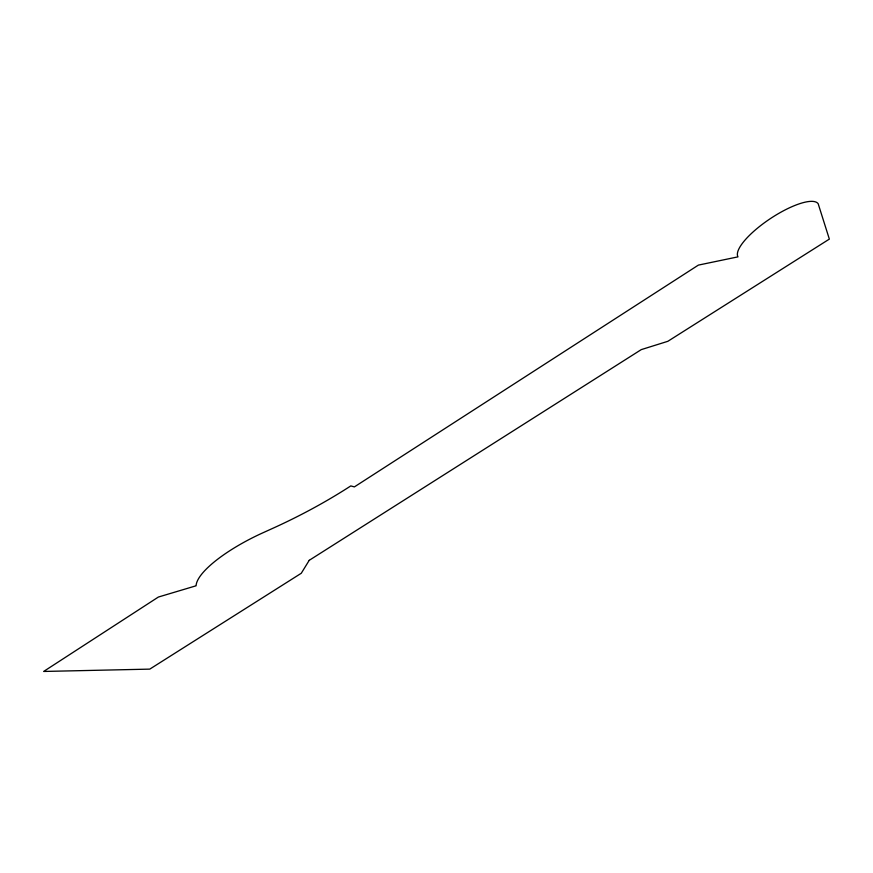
<?xml version="1.0" encoding="UTF-8"?>
<svg xmlns="http://www.w3.org/2000/svg" width="873" height="873" viewBox="0 0 873 873"><rect width="100%" height="100%" fill="white"/><g stroke="black" fill="none" stroke-linecap="round" stroke-linejoin="round"><path stroke-width="1.31" d="M309.228 560.324L301.272 573.266L149.774 669.122L43.65 671.457L158.373 597.045L196.098 585.783A77.577 22.141 -25.7 0 1 262.664 532.912L273.162 528.154A217.835 76.497 -25.6 0 0 350.793 485.923L354.394 486.894L698.378 265.108L737.98 256.858A48.102 14.219 -33.6 0 1 770.455 218.556A48.102 14.219 -33.6 0 1 818.176 203.736L829.35 239.104L667.845 341.31L641.262 349.615L309.228 560.324"/></g></svg>
